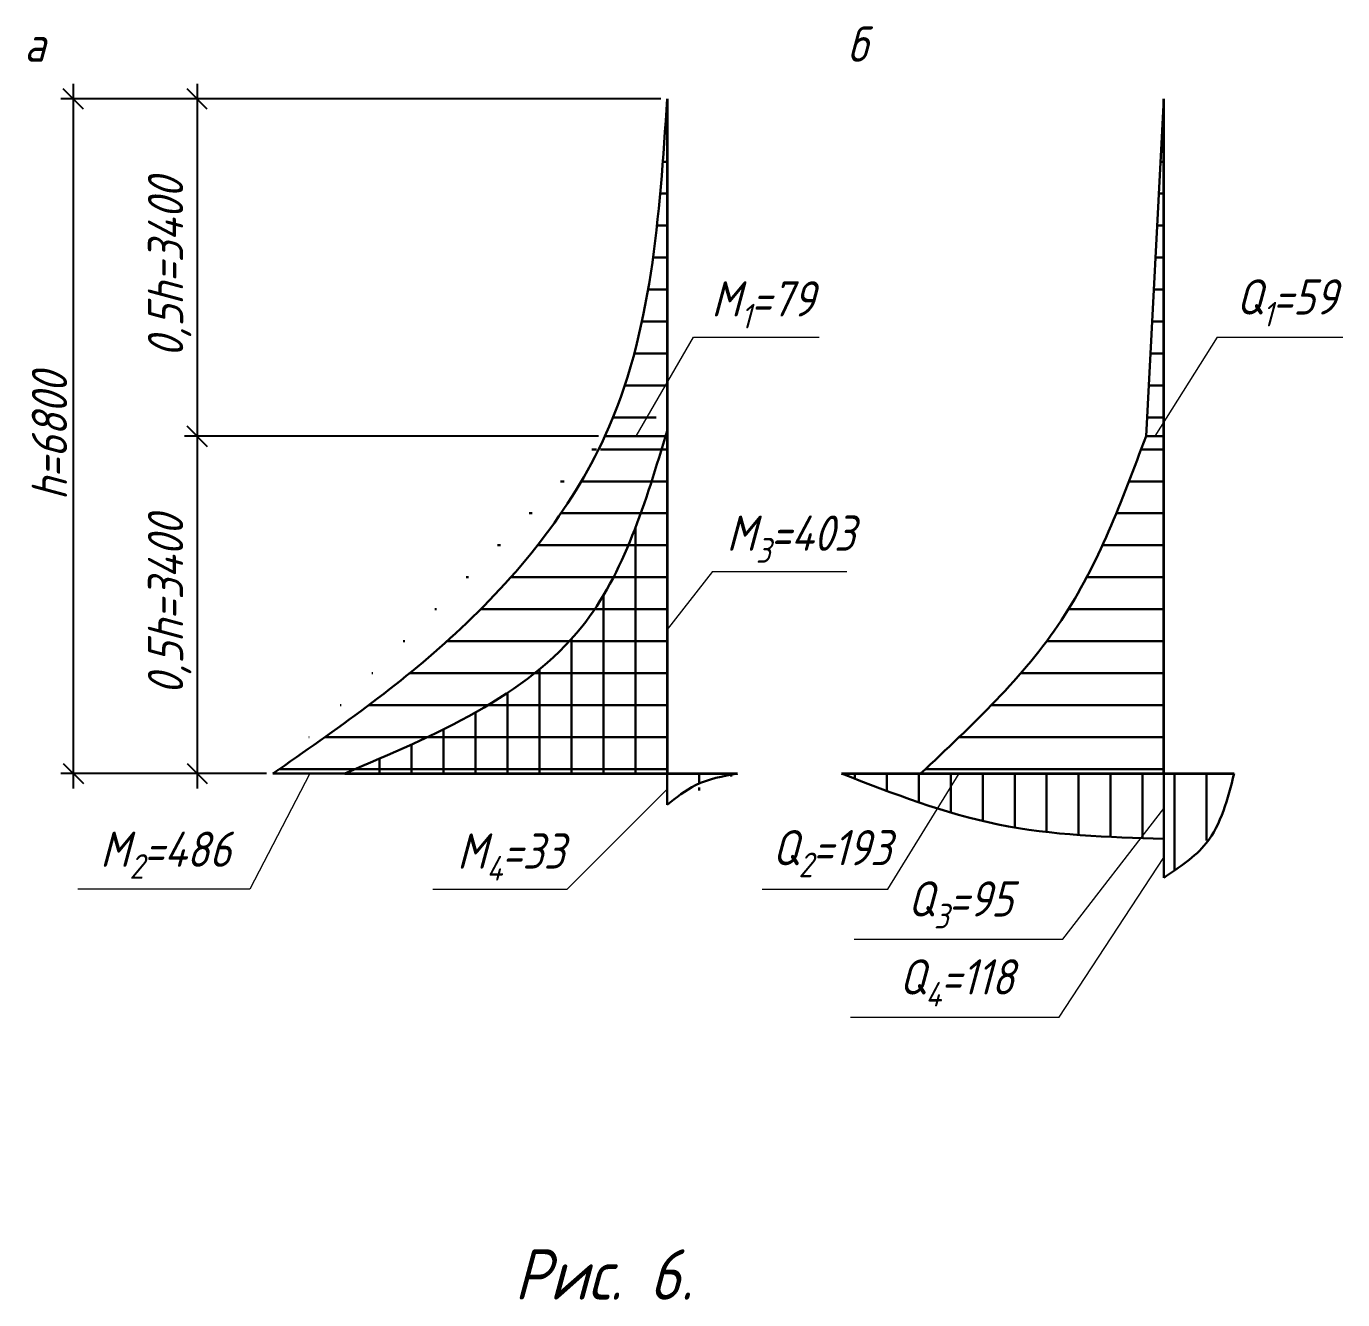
# Model space of a CAD drawing. Header units: millimetres. Extents: x -1004 to 900128, y -352756 to 107728.
# Drawn here: x 694692 to 707766, y -17597 to -4949 of the extents above; entities that cross this region are included whole.
import ezdxf

# ---------------------------------------------------------------- set-up
doc = ezdxf.new("R2010")
doc.units = ezdxf.units.MM
for name, color, linetype, lineweight in [('basic', 95, 'Continuous', 30), ('size', 45, 'Continuous', 20), ('text', 13, 'Continuous', 20), ('thick', 42, 'Continuous', 35), ('thin', 153, 'Continuous', 18)]:
    doc.layers.add(name, color=color, linetype=linetype, lineweight=lineweight)
doc.styles.add('Structures', font='isocpeur.ttf', dxfattribs={"width": 0.85, "oblique": 15})
doc.styles.add('structures 5', font='isocpeur.ttf', dxfattribs={"width": 0.85, "oblique": 15, "height": 5})
doc.dimstyles.new('structures 3.5', dxfattribs={"dimtxt": 3.5, "dimasz": 2, "dimexe": 1.25, "dimexo": 0.625, "dimtad": 1, "dimtxsty": 'Structures', "dimblk": 'OBLIQUE', "dimcen": 2.5, "dimdle": 1.5, "dimadec": 0, "dimazin": 0, "dimtfac": 1, "dimtmove": 0, "dimatfit": 3, "dimfxl": 1, "dimarcsym": 0})
pattern_1 = [(90, (605807.9829234086, -17406.39091063067), (-317.5, 0), [])]

# ---------------------------------------------------------------- blocks, each defined once
blk = doc.blocks.new('_Oblique')
at = {"color": 0, "linetype": 'ByBlock', "lineweight": -2}
blk.add_line((-0.5, -0.5), (0.5, 0.5), dxfattribs=at)
blk = doc.blocks.new('*D1187')
at = {"layer": 'Defpoints', "color": 0, "transparency": 16777216}
for p in [(695159.1142939175, -5670.942245399422), (701056.2434818263, -5670.942245399421), (697141.2434818263, -12370.94224539943)]:
    blk.add_point(p, dxfattribs=at)
at = {"layer": 'size', "color": 0, "lineweight": -2, "transparency": 16777216}
for p, q in [((695159.1142939175, -12520.94224539943), (695159.1142939175, -5520.942245399422)), ((700993.7434818263, -5670.942245399421), (695034.1142939175, -5670.942245399422)), ((697078.7434818263, -12370.94224539943), (695034.1142939175, -12370.94224539943))]:
    blk.add_line(p, q, dxfattribs=at)
at = {"layer": 'size', "color": 0, "lineweight": -2, "transparency": 16777216, "xscale": 200, "yscale": 200, "zscale": 200}
for p, rotation in [((695159.1142939175, -5670.942245399422), 90), ((695159.1142939175, -12370.94224539943), 270)]:
    blk.add_blockref('_Oblique', p, dxfattribs=dict(at, rotation=rotation))
at = {"layer": 'size', "color": 0, "transparency": 16777216, "insert": (694921.6142939174, -9020.942245399618), "char_height": 350, "attachment_point": 5, "rotation": 90, "style": 'Structures'}
blk.add_mtext('h=6800', dxfattribs=at)
blk = doc.blocks.new('*D1188')
at = {"layer": 'Defpoints', "color": 0, "transparency": 16777216}
for p in [(701056.2434818263, -5670.942245399421), (696387.9829234113, -9020.942245399425), (700438.2434818263, -9020.942245399423)]:
    blk.add_point(p, dxfattribs=at)
at = {"layer": 'size', "color": 0, "lineweight": -2, "transparency": 16777216}
for p, q in [((696387.9829234113, -5520.942245399422), (696387.9829234113, -9170.942245399425)), ((700993.7434818263, -5670.942245399421), (696262.9829234113, -5670.942245399422)), ((700375.7434818263, -9020.942245399425), (696262.9829234113, -9020.942245399425))]:
    blk.add_line(p, q, dxfattribs=at)
at = {"layer": 'size', "color": 0, "lineweight": -2, "transparency": 16777216, "xscale": 200, "yscale": 200, "zscale": 200}
for p, rotation in [((696387.9829234113, -5670.942245399422), 90), ((696387.9829234113, -9020.942245399425), 270)]:
    blk.add_blockref('_Oblique', p, dxfattribs=dict(at, rotation=rotation))
at = {"layer": 'size', "color": 0, "transparency": 16777216, "insert": (696115.4829234112, -7345.942245399619), "char_height": 350, "attachment_point": 5, "rotation": 90, "style": 'Structures'}
blk.add_mtext('0,5h=3400', dxfattribs=at)
blk = doc.blocks.new('*D1189')
at = {"layer": 'Defpoints', "color": 0, "transparency": 16777216}
for p in [(696977.982923409, -9020.942245399423), (696387.9829234111, -12370.94224539943), (697141.2434818263, -12370.94224539943)]:
    blk.add_point(p, dxfattribs=at)
at = {"layer": 'size', "color": 0, "lineweight": -2, "transparency": 16777216}
for p, q in [((696387.9829234111, -8870.942245399423), (696387.9829234111, -12520.94224539943)), ((696915.482923409, -9020.942245399423), (696262.9829234111, -9020.942245399423)), ((697078.7434818263, -12370.94224539943), (696262.9829234111, -12370.94224539943))]:
    blk.add_line(p, q, dxfattribs=at)
at = {"layer": 'size', "color": 0, "lineweight": -2, "transparency": 16777216, "xscale": 200, "yscale": 200, "zscale": 200}
for p, rotation in [((696387.9829234111, -9020.942245399423), 90), ((696387.9829234111, -12370.94224539943), 270)]:
    blk.add_blockref('_Oblique', p, dxfattribs=dict(at, rotation=rotation))
at = {"layer": 'size', "color": 0, "transparency": 16777216, "insert": (696115.482923411, -10695.94224539962), "char_height": 350, "attachment_point": 5, "rotation": 90, "style": 'Structures'}
blk.add_mtext('0,5h=3400', dxfattribs=at)

msp = doc.modelspace()

# ---------------------------------------------------------------- hatches: boundary and pattern name
at = {"layer": 'basic'}
h = msp.add_hatch(dxfattribs=at)
h.set_pattern_fill('ANSI31', color=256, scale=100, angle=315)
h.set_pattern_definition([(0, (605807.9829234086, -17406.39091063067), (8.526512829121202e-14, 317.5), [])])
edge = h.paths.add_edge_path()
edge.add_line((701056.243481826, -9020.94224539942), (700438.243481826, -9020.94224539942))
edge.add_spline(control_points=[(700438.243481826, -9020.94224539942), (700102.0370333069, -9757.030760766298), (699060.9051237188, -11034.10870465155), (697765.6884013221, -11936.08492757082), (697141.243481826, -12370.94224539942)], knot_values=[0, 0, 0, 9.094947017729282e-13, 2456.252634354829, 4742.864074920832, 4742.864074920832, 4742.864074920832, 4742.864074920832], degree=3, periodic=0)
edge.add_line((697141.243481826, -12370.94224539942), (701056.243481826, -12370.94224539942))
edge.add_line((701056.243481826, -12370.94224539942), (701056.243481826, -9020.94224539942))
edge = h.paths.add_edge_path()
edge.add_spline(control_points=[(701056.243481826, -5670.942245399419), (700980.3824146432, -6835.509171651473), (700904.5213474603, -8000.076097903526), (700438.243481826, -9020.94224539942)], knot_values=[0, 0, 0, 0, 3406.526676836684, 3406.526676836684, 3406.526676836684, 3406.526676836684], degree=3, periodic=0)
edge.add_line((700438.243481826, -9020.94224539942), (700747.243481826, -9020.94224539942))
edge.add_line((700747.243481826, -9020.94224539942), (701056.243481826, -8732.174071207803))
edge.add_line((701056.243481826, -8732.174071207788), (701056.243481826, -5670.942245399419))
h = msp.add_hatch(dxfattribs=at)
h.set_pattern_fill('ANSI31', color=256, scale=100, angle=315)
h.set_pattern_definition([(0, (604177.9829234086, -17406.39091063067), (8.526512829121202e-14, 317.5), [])])
edge = h.paths.add_edge_path()
edge.add_line((705987.9829234087, -9020.94224539942), (705812.9829234087, -9020.94224539942))
edge.add_spline(control_points=[(705812.9829234087, -9020.94224539942), (705575.6045052086, -9657.781133194774), (705093.7123873918, -10950.60144379683), (704084.8719783013, -11892.84477456233), (703572.9829234087, -12370.94224539942)], knot_values=[0, 0, 0, 0, 2009.443412837147, 4079.288038007142, 4079.288038007142, 4079.288038007142, 4079.288038007142], degree=3, periodic=0)
edge.add_line((703572.9829234087, -12370.94224539942), (705987.9829234087, -12370.94224539942))
edge.add_line((705987.9829234087, -12370.94224539942), (705987.9829234087, -9020.94224539942))
h.paths.add_polyline_path([(705987.9829234087, -5670.942245399419), (705812.9829234087, -9020.94224539942), (705987.9829234087, -9020.94224539942)])
h = msp.add_hatch(dxfattribs=at)
h.set_pattern_fill('ANSI31', color=256, scale=100, angle=45)
h.set_pattern_definition(pattern_1)
edge = h.paths.add_edge_path()
edge.add_line((701056.243481826, -9020.94224539942), (701039.9887009992, -9020.94224539942))
edge.add_spline(control_points=[(701039.9887009992, -9020.942245399405), (700831.927489191, -9711.777690364033), (700334.0002478331, -11316.03182924114), (698757.8968467403, -11987.06133365644), (697856.243481826, -12370.94224539942)], knot_values=[53.91940055703866, 53.91940055703866, 53.91940055703866, 53.91940055703866, 2123.558099905938, 4890.400115360955, 4890.400115360955, 4890.400115360955, 4890.400115360955], degree=3, periodic=0)
edge.add_line((697856.243481826, -12370.94224539942), (701056.243481826, -12370.94224539942))
edge.add_line((701056.243481826, -12370.94224539942), (701056.243481826, -9020.94224539942))
h = msp.add_hatch(dxfattribs=at)
h.set_pattern_fill('ANSI31', color=256, scale=100, angle=45)
h.set_pattern_definition(pattern_1)
edge = h.paths.add_edge_path()
edge.add_spline(control_points=[(701756.243481826, -12370.94224539942), (701611.0188038206, -12397.07082499702), (701350.8178899185, -12443.88573540772), (701146.5183203979, -12609.68133998405), (701056.243481826, -12682.94224539942)], knot_values=[0, 0, 0, 0, 433.9012434083655, 777.4264100885437, 777.4264100885437, 777.4264100885437, 777.4264100885437], degree=3, periodic=0)
edge.add_line((701626.2063714748, -12370.94224539942), (701056.243481826, -12370.94224539942))
edge.add_line((701056.243481826, -12370.94224539942), (701056.243481826, -12682.94224539942))
h = msp.add_hatch(dxfattribs=at)
h.set_pattern_fill('ANSI31', color=256, scale=100, angle=45)
h.set_pattern_definition([(90, (604177.9829234086, -17406.39091063067), (-317.5, 0), [])])
edge = h.paths.add_edge_path()
edge.add_spline(control_points=[(702787.9829234087, -12370.94224539942), (703301.0125109501, -12569.68140656398), (704330.586159046, -12968.5211775026), (705434.2615283146, -13002.48400457231), (705987.9829234087, -13019.52338454765)], knot_values=[0, 0, 0, 0, 1637.504257511917, 3286.226122471569, 3286.226122471569, 3286.226122471569, 3286.226122471569], degree=3, periodic=0)
edge.add_line((705987.9829234087, -13019.52338454765), (705987.9829234087, -12370.94224539942))
edge.add_line((705987.9829234087, -12370.94224539942), (703572.9829234087, -12370.94224539942))
edge.add_line((703572.9829234087, -12370.94224539942), (702787.9829234087, -12370.94224539942))
edge = h.paths.add_edge_path()
edge.add_spline(control_points=[(705987.9829234087, -13405.44106339791), (706291.8994190672, -13185.01703863505), (706469.2872424815, -12978.87735496902), (706550.3474299803, -12820.70074837576), (706687.9829234087, -12370.94224539942)], knot_values=[0, 0, 0, 0, 935.4950492465412, 2207.031175490159, 2207.031175490159, 2207.031175490159, 2207.031175490159], degree=3, periodic=0)
edge.add_line((706687.9829234087, -12370.94224539942), (705987.9829234087, -12370.94224539942))
edge.add_line((705987.9829234087, -12370.94224539942), (705987.9829234087, -13405.44106339791))

# ---------------------------------------------------------------- linework, layer by layer
for p, q in [((705812.9829234087, -9020.94224539942), (705987.9829234087, -5670.942245399419)), ((701056.243481826, -12370.94224539942), (701056.243481826, -8966.94224539942)), ((701056.243481826, -9020.94224539942), (700438.243481826, -9020.94224539942)), ((705987.9829234087, -9020.94224539942), (705812.9829234087, -9020.94224539942)), ((701056.243481826, -12370.94224539942), (697141.243481826, -12370.94224539942)), ((701056.243481826, -12370.94224539942), (701056.243481826, -12682.94224539942)), ((705987.9829234087, -12370.94224539942), (703572.9829234087, -12370.94224539942)), ((705987.9829234087, -12370.94224539942), (705987.9829234087, -13405.44106339791))]:
    msp.add_line(p, q, dxfattribs=at)
for points in [[(697141.243481826, -12370.94224539942), (698955.5197835546, -10979.1831494659), (700438.243481826, -9020.94224539942), (701056.243481826, -5670.942245399419)], [(701056.243481826, -8966.94224539942), (700208.3459344045, -10913.88054764543), (697856.243481826, -12370.94224539942)], [(705812.9829234087, -9020.94224539942), (704972.9829234087, -10846.39091063067), (703572.9829234087, -12370.94224539942)], [(701056.243481826, -12682.94224539942), (701337.9829234087, -12486.39091063067), (701756.243481826, -12370.94224539942)], [(705987.9829234087, -13019.52338454765), (704345.4708582333, -12876.56218789108), (702787.9829234087, -12370.94224539942)], [(705987.9829234087, -13405.44106339791), (706409.1393678675, -13063.95057240324), (706687.9829234087, -12370.94224539942)]]:
    msp.add_spline(points, degree=3, dxfattribs=at)
at = {"layer": 'thick'}
for p, q in [((701056.243481826, -5670.942245399419), (701056.243481826, -12370.94224539942)), ((705987.9829234087, -12370.94224539942), (705987.9829234087, -5670.942245399419)), ((697856.243481826, -12370.94224539942), (701756.243481826, -12370.94224539942)), ((702787.9829234087, -12370.94224539942), (706687.9829234087, -12370.94224539942))]:
    msp.add_line(p, q, dxfattribs=at)
at = {"layer": 'thin'}
for p, q in [((700747.243481826, -9020.94224539942), (701317.9829234087, -8035.547885285254)), ((701317.9829234087, -8035.547885285254), (702564.7251180499, -8035.547885285254)), ((706518.910861036, -8035.547885285254), (705900.4829234087, -9020.94224539942)), ((706518.910861036, -8035.547885285254), (707765.6530556772, -8035.547885285254)), ((701507.9829234087, -10362.5384379958), (701056.243481826, -10938.88947390624)), ((701507.9829234087, -10362.5384379958), (702841.8612532618, -10362.5384379958)), ((697508.123140058, -12370.94224539942), (696912.8899398374, -13519.79555586263)), ((703247.9829234087, -13519.79555586263), (703957.9829234087, -12370.94224539942)), ((700061.8612532618, -13519.79555586263), (701056.243481826, -12526.94224539942)), ((704987.4541879336, -14015.49273404639), (705987.9829234087, -12717.85636854821)), ((704951.3251226086, -14790.37566607687), (705987.9829234087, -13203.6166158203)), ((696912.8899398374, -13519.79555586263), (695203.9386300035, -13519.79555586263)), ((698727.9829234087, -13519.79555586263), (700061.8612532618, -13519.79555586263)), ((702001.2407287676, -13519.79555586263), (703247.9829234087, -13519.79555586263)), ((702912.340737588, -14015.49273404639), (704987.4541879336, -14015.49273404639)), ((702876.2116722632, -14790.37566607687), (704951.3251226086, -14790.37566607687))]:
    msp.add_line(p, q, dxfattribs=at)

# ---------------------------------------------------------------- texts
at = {"layer": 'text', "attachment_point": 5, "style": 'structures 5'}
for s, insert, char_height, width in [('\\A1;б', (702944.4967689556, -5126.58030457006), 350, 361.7927245815808), ('\\A1;а', (694774.4967689556, -5126.58030457006), 350, 361.7927245815808), ('\\A1;M{\\H0.7x;\\S^ 1;}=79', (702007.846945784, -7715.769731988461), 350, 1401.583920005622), ('\\A1;Q{\\H0.7x;\\S^ 1;}=59', (707208.7748834114, -7696.390910630667), 350, 1401.583920005622), ('\\A1;M{\\H0.7x;\\S^ 3;}=403', (702284.9830809962, -10042.760284699), 350, 1401.583920005622), ('\\A1;Q{\\H0.7x;\\S^ 2;}=193', (702691.1047511429, -13166.39091063067), 350, 1401.583920005622), ('\\A1;M{\\H0.7x;\\S^ 2;}=486', (696074.6438066266, -13182.00512930164), 350, 1514.967067832156), ('\\A1;M{\\H0.7x;\\S^ 4;}=33', (699504.9830809962, -13200.01740256583), 350, 1401.583920005622), ('\\A1;\\pxt3;Q{\\H0.7x;\\S^ 3;}=95', (703967.4541879336, -13675.49273404639), 350, 1401.583920005622), ('\\A1;\\pxt3;Q{\\H0.7x;\\S^ 4;}=118', (703931.3251226086, -14450.37566607687), 350, 1401.583920005622), ('Рис. 6.', (700424.4967689556, -17346.58030457006), 500, 2515.897511271251)]:
    msp.add_mtext(s, dxfattribs=dict(at, insert=insert, char_height=char_height, width=width))

# ---------------------------------------------------------------- dimensions: what is measured, and where the dimension line sits
at = {"layer": 'size'}
for base, p1, p2, text, picture, middle in [((695159.1142939175, -5670.942245399422), (697141.243481826, -12370.94224539942), (701056.243481826, -5670.942245399419), 'h=6800', '*D1187', (694921.6142939174, -9020.942245399618)), ((696387.9829234113, -9020.942245399425), (701056.243481826, -5670.942245399419), (700438.243481826, -9020.94224539942), '0,5h=3400', '*D1188', (696115.4829234112, -7345.942245399619)), ((696387.9829234111, -12370.94224539943), (696977.9829234087, -9020.94224539942), (697141.243481826, -12370.94224539942), '0,5h=3400', '*D1189', (696115.482923411, -10695.94224539962))]:
    dim = msp.add_linear_dim(base=base, p1=p1, p2=p2, angle=90, text=text, dimstyle='structures 3.5', dxfattribs=at)
    dim.commit()
    dim.dimension.update_dxf_attribs({"geometry": picture, "text_midpoint": middle})

doc.saveas('drawing.dxf')
